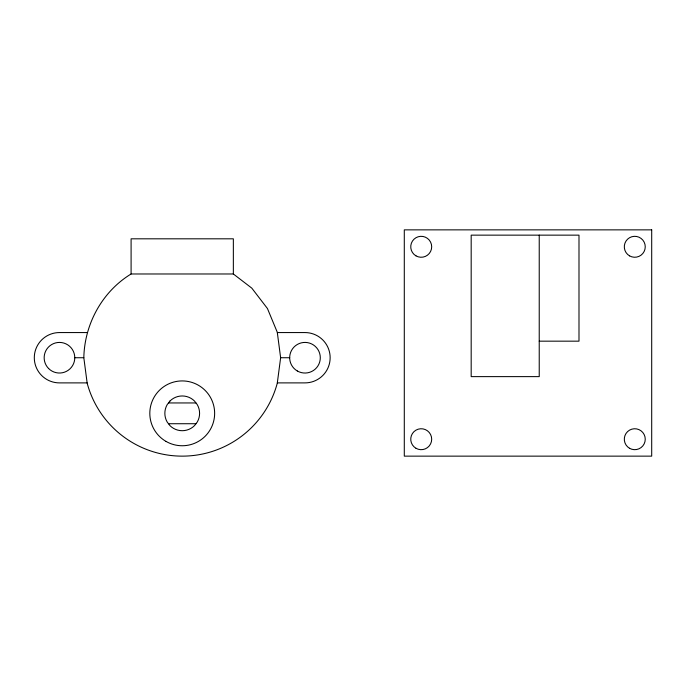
<?xml version="1.0" encoding="UTF-8"?>
<svg xmlns="http://www.w3.org/2000/svg" width="686" height="686" viewBox="0 0 686 686"><rect width="100%" height="100%" fill="white"/><g stroke="black" fill="none" stroke-linecap="round" stroke-linejoin="round"><path stroke-width="1.03" d="M83.821 357.732C84.524 324.049 102.18 291.601 131.095 273.98L233.351 273.98L251.813 288.146L267.446 308.529L277.281 332.264L280.634 357.732L277.281 383.2A98.407 98.407 0 0 1 87.173 383.2L83.821 357.732L74.774 357.732M87.131 332.564L59.459 332.564A25.159 25.159 0 0 0 34.3 357.732A25.159 25.159 0 0 0 59.459 382.891L87.131 382.891M277.324 332.564L304.987 332.564A25.159 25.159 0 0 1 330.146 357.732A25.159 25.159 0 0 1 304.987 382.891L277.324 382.891M539.23 341.165L578.993 341.165L578.993 235.144L471.179 235.144L471.179 376.623L539.23 376.623L539.23 235.144M280.634 357.732L289.681 357.732M168.49 402.948L195.964 402.948M168.49 423.725L195.964 423.725M233.351 273.98L233.351 238.814L131.095 238.814L131.095 273.98M169.939 401.053L167.178 404.654A17.373 17.373 0 0 0 167.178 422.019L169.939 425.62A17.373 17.373 0 0 0 194.507 425.62L197.268 422.019A17.373 17.373 0 0 0 197.268 404.654L194.507 401.053A17.373 17.373 0 0 0 169.939 401.053M651.7 229.861L404.294 229.861L404.294 456.139L651.7 456.139L651.7 229.861M629.542 255.861A10.479 10.479 0 0 0 645.252 246.789A10.479 10.479 0 0 0 629.542 237.716A10.479 10.479 0 0 0 629.542 255.861M415.982 255.861A10.479 10.479 0 0 0 431.691 246.789A10.479 10.479 0 0 0 415.982 237.716A10.479 10.479 0 0 0 415.982 255.861M415.982 448.284A10.479 10.479 0 0 0 431.691 439.212A10.479 10.479 0 0 0 415.982 430.139A10.479 10.479 0 0 0 415.982 448.284M629.542 448.284A10.479 10.479 0 0 0 645.252 439.212A10.479 10.479 0 0 0 629.542 430.139A10.479 10.479 0 0 0 629.542 448.284M166.021 441.407A32.413 32.413 0 0 0 214.641 413.332A32.413 32.413 0 0 0 166.021 385.266A32.413 32.413 0 0 0 166.021 441.407M297.33 370.989A15.315 15.315 0 0 0 320.302 357.732A15.315 15.315 0 0 0 297.33 344.466A15.315 15.315 0 0 0 297.33 370.989M48.637 368.554A15.315 15.315 0 0 0 74.251 361.694A15.315 15.315 0 0 0 55.497 342.94A15.315 15.315 0 0 0 48.637 368.554"/></g></svg>
